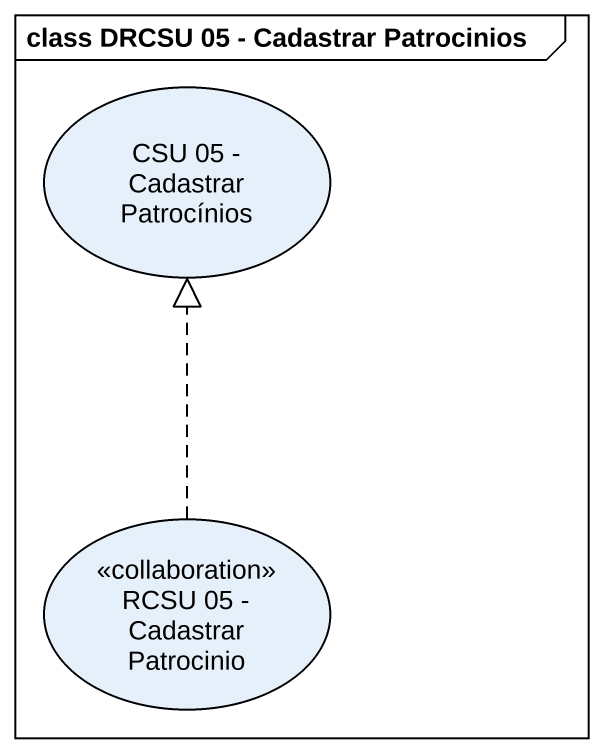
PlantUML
@startuml
mainframe class DRCSU 05 - Cadastrar Patrocinios
usecase "CSU 05 - Cadastrar Patrocínios" as CSU_05_Cadastrar_Patrocínios
usecase "RCSU 05 - Cadastrar Patrocinio" as RCSU_05_Cadastrar_Patrocinio <<collaboration>>
RCSU_05_Cadastrar_Patrocinio .up.|> CSU_05_Cadastrar_Patrocínios
@enduml
